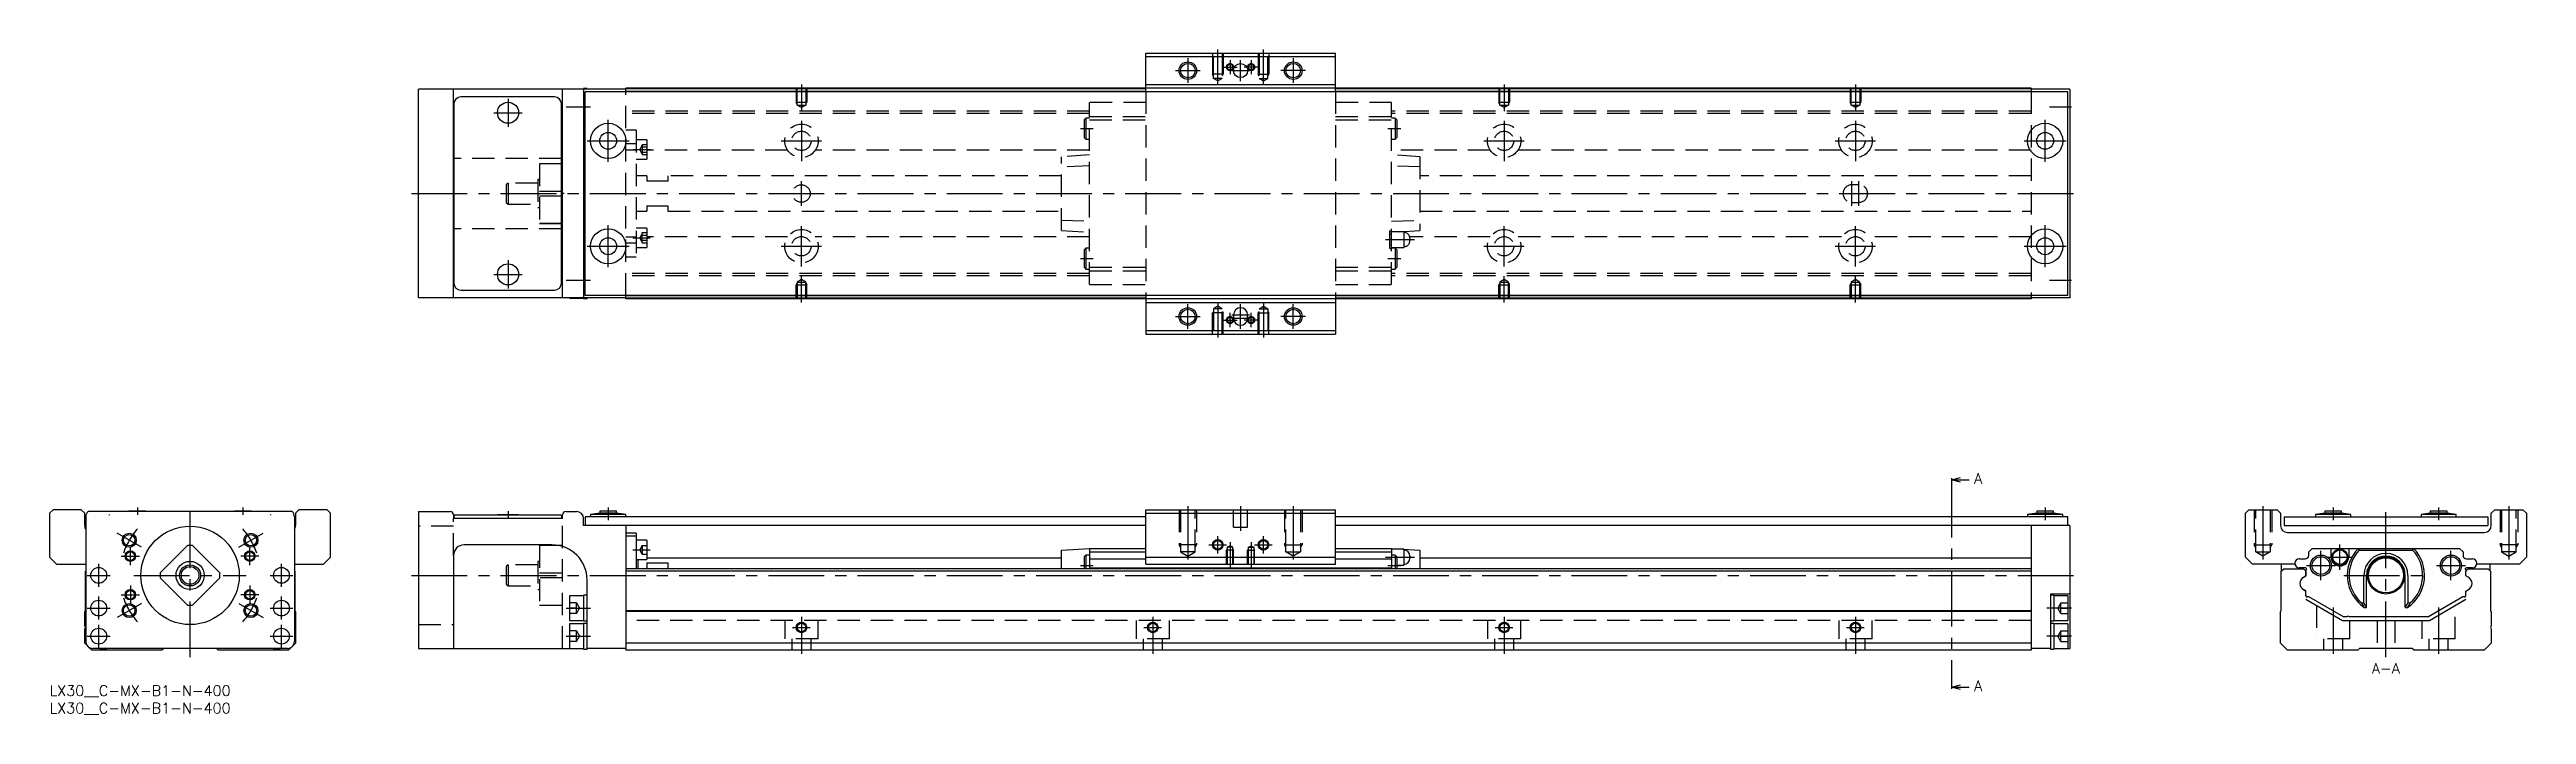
# Model space of a CAD drawing. Extents: x 0 to 705, y -8 to 181.
import ezdxf

# ---------------------------------------------------------------- set-up
doc = ezdxf.new("R2010")
doc.units = 0
doc.header["$LTSCALE"] = 0.5
doc.linetypes.add('CENTER', pattern=[50.8, 31.75, -6.35, 6.35, -6.35])
doc.linetypes.add('DASHED', pattern=[19.05, 12.7, -6.35])
for name, color, linetype in [('MSM_CENTER', 1, 'CENTER'), ('MSM_CONTINUOUS', 7, 'CONTINUOUS'), ('MSM_DASHED', 4, 'DASHED'), ('MSM_NARROW', 5, 'CONTINUOUS'), ('MSM_PART_NUMBER', 7, 'CONTINUOUS')]:
    doc.layers.add(name, color=color, linetype=linetype)
doc.styles.get("Standard").update_dxf_attribs({"font": 'txt.shx', "height": 3, "bigfont": 'bigfont.shx'})

# ---------------------------------------------------------------- blocks, each defined once
blk = doc.blocks.new('*U2')
at = {"layer": 'MSM_PART_NUMBER'}
blk.add_text('LX30__C-MX-B1-N-400', height=3, dxfattribs=at).set_placement((0, -3))
blk = doc.blocks.new('*U3')
at = {"layer": 'MSM_PART_NUMBER'}
blk.add_text('LX30__C-MX-B1-N-400', height=3, dxfattribs=at).set_placement((0, -8))

msp = doc.modelspace()

# ---------------------------------------------------------------- linework, layer by layer
at = {"layer": 'MSM_CENTER'}
for p, q in [((324, 178.5), (324, 171.5)), ((332.5, 171.09), (332.5, 181)), ((336, 178), (336, 174)), ((339, 172), (339, 178)), ((342, 178), (342, 174)), ((345.5, 171.09), (345.5, 181)), ((354, 178.5), (354, 171.5)), ((214, 171), (214, 163.49)), ((320.5, 175), (327.5, 175)), ((334, 176), (338, 176)), ((336.5, 175), (341.5, 175)), ((344, 176), (340, 176)), ((357.5, 175), (350.5, 175)), ((414, 171), (414, 163.49)), ((514, 171), (514, 163.49)), ((126.5, 163), (134.5, 163)), ((130.5, 167), (130.5, 159)), ((147, 164.7), (154, 164.7)), ((569.25, 164.7), (575.5, 164.7)), ((159, 149), (159, 161)), ((214, 160.75), (214, 149.25)), ((293.43, 158.5), (297.08, 158.5)), ((380.93, 158.5), (384.58, 158.5)), ((414, 160.75), (414, 149.25)), ((514, 160.75), (514, 149.25)), ((568, 149), (568, 161)), ((153, 155), (165, 155)), ((166, 152.55), (171, 152.55)), ((208.25, 155), (219.75, 155)), ((408.25, 155), (419.75, 155)), ((508.25, 155), (519.75, 155)), ((562, 155), (574, 155)), ((214, 136.5), (214, 143.5)), ((513, 136.5), (513, 143.5)), ((515, 136.5), (515, 143.5)), ((103, 140), (577, 140)), ((159, 119), (159, 131)), ((166, 127.44), (171, 127.44)), ((214, 119.25), (214, 130.75)), ((414, 119.25), (414, 130.75)), ((514, 119.25), (514, 130.75)), ((568, 119), (568, 131)), ((130.5, 121), (130.5, 113)), ((153, 125), (165, 125)), ((208.25, 125), (219.75, 125)), ((293.43, 121.5), (297.08, 121.5)), ((380.22, 126.9), (388.49, 126.9)), ((380.93, 121.5), (384.58, 121.5)), ((408.25, 125), (419.75, 125)), ((508.25, 125), (519.75, 125)), ((562, 125), (574, 125)), ((126.5, 117), (134.5, 117)), ((147, 115.3), (154, 115.3)), ((214, 109), (214, 116.51)), ((414, 109), (414, 116.51)), ((514, 109), (514, 116.51)), ((569.25, 115.3), (575.5, 115.3)), ((324, 101.5), (324, 108.5)), ((332.5, 108.91), (332.5, 99)), ((336, 102), (336, 106)), ((339, 101.5), (339, 108.5)), ((342, 102), (342, 106)), ((345.5, 108.91), (345.5, 99)), ((354, 101.5), (354, 108.5)), ((320.5, 105), (327.5, 105)), ((334, 104), (338, 104)), ((336.5, 105.5), (341.5, 105.5)), ((336.5, 104.5), (341.5, 104.5)), ((344, 104), (340, 104)), ((357.5, 105), (350.5, 105)), ((541.37, 58), (541.37, 0)), ((25, 50.6), (25, 48.5)), ((40, 8), (40, 51.5)), ((55, 50.6), (55, 48.5)), ((130.5, 49.6), (130.5, 47.49)), ((159, 50.6), (159, 47)), ((324, 51), (324, 35.81)), ((339, 51), (339, 44)), ((354, 51), (354, 35.81)), ((568, 50.6), (568, 47)), ((630, 51), (630, 35.81)), ((650, 50.6), (650, 47)), ((665, 8), (665, 51.5)), ((680, 50.6), (680, 47)), ((700, 51), (700, 35.81)), ((17, 48.6), (17, 48.49)), ((26.14, 39.3), (19.22, 43.3)), ((53.86, 39.3), (60.78, 43.3)), ((63, 48.49), (63, 48.6)), ((332.5, 37.5), (332.5, 42.5)), ((345.5, 37.5), (345.5, 42.5)), ((20.42, 36.8), (25.57, 36.8)), ((23, 34.22), (23, 39.38)), ((59.57, 36.8), (54.42, 36.8)), ((57, 34.22), (57, 39.38)), ((166, 38.55), (171, 38.55)), ((330, 40), (335, 40)), ((336, 40.76), (336, 33.5)), ((342, 40.76), (342, 33.5)), ((343, 40), (348, 40)), ((380.22, 36.5), (388.49, 36.5)), ((646.5, 29.95), (646.5, 38.25)), ((648.27, 36.5), (655.52, 36.5)), ((651.9, 32.87), (651.9, 40.12)), ((683.5, 29.95), (683.5, 38.25)), ((10.75, 31.3), (17.25, 31.3)), ((14, 28.05), (14, 34.55)), ((23, 28.38), (23, 23.23)), ((24, 31.3), (56, 31.3)), ((57, 28.38), (57, 23.23)), ((62.75, 31.3), (69.25, 31.3)), ((66, 28.05), (66, 34.55)), ((103, 31.3), (577, 31.3)), ((293.43, 34.1), (297.08, 34.1)), ((380.93, 34.1), (384.58, 34.1)), ((642.35, 34.1), (650.65, 34.1)), ((653, 31.3), (677, 31.3)), ((679.35, 34.1), (687.65, 34.1)), ((10.75, 22), (17.25, 22)), ((14, 18.75), (14, 25.25)), ((26.14, 23.3), (19.22, 19.3)), ((20.42, 25.8), (25.57, 25.8)), ((53.86, 23.3), (60.78, 19.3)), ((59.57, 25.8), (54.42, 25.8)), ((62.75, 22), (69.25, 22)), ((66, 18.75), (66, 25.25)), ((147, 22), (154, 22)), ((575.5, 22), (568.5, 22)), ((650, 22.18), (650, 9)), ((680, 22.18), (680, 9)), ((14, 10.75), (14, 17.25)), ((66, 10.75), (66, 17.25)), ((211.5, 16.5), (216.5, 16.5)), ((214, 19.5), (214, 9)), ((311.5, 16.5), (316.5, 16.5)), ((314, 19.5), (314, 9)), ((411.5, 16.5), (416.5, 16.5)), ((414, 19.5), (414, 9)), ((511.5, 16.5), (516.5, 16.5)), ((514, 19.5), (514, 9)), ((10.75, 14), (17.25, 14)), ((62.75, 14), (69.25, 14)), ((147, 14), (154, 14)), ((575.5, 14), (568.5, 14))]:
    msp.add_line(p, q, dxfattribs=at)
for start, end in [(138.53845, 161.46155), (18.53845, 41.46155), (198.53845, 221.46155), (318.53845, 341.46155)]:
    msp.add_arc((40, 31.3), 20, start, end, dxfattribs=at)
at = {"layer": 'MSM_CONTINUOUS'}
for p, q in [((312, 169), (312, 180)), ((312, 180), (366, 180)), ((312, 179), (366, 179)), ((366, 169), (366, 180)), ((105, 110.3), (105, 169.7)), ((164, 169.7), (105, 169.7)), ((115, 110.3), (115, 169.7)), ((146, 110.3), (146, 169.7)), ((148, 169.75), (148, 169.7)), ((152, 169.75), (148, 169.75)), ((153, 169.9), (152, 169.9)), ((152, 169.9), (152, 110.1)), ((153, 169.9), (153, 169.7)), ((164, 169), (164, 170)), ((564, 170), (164, 170)), ((312, 169.8), (164, 169.8)), ((312, 171), (366, 171)), ((564, 169.8), (366, 169.8)), ((564, 170), (564, 169)), ((575, 169.7), (564, 169.7)), ((575, 169.7), (575, 110.3)), ((115.1, 165.5), (115.1, 114.5)), ((143.7, 167.5), (117.1, 167.5)), ((145.7, 114.5), (145.7, 165.5)), ((152.5, 111), (152.5, 169)), ((574.5, 169), (152.5, 169)), ((312, 169.1), (164, 169.1)), ((564, 169.1), (366, 169.1)), ((574.5, 111), (574.5, 169)), ((115, 158.2), (115.1, 158.2)), ((145.7, 158.2), (146, 158.2)), ((115.1, 150), (115, 150)), ((146, 150), (145.7, 150)), ((146, 148.5), (145.7, 148.5)), ((146, 148.47), (145.7, 148.47)), ((145.7, 140.72), (146, 140.72)), ((146, 139.28), (145.7, 139.28)), ((115.1, 130), (115, 130)), ((146, 131.53), (145.7, 131.53)), ((146, 131.5), (145.7, 131.5)), ((146, 130), (145.7, 130)), ((115.1, 121.8), (115, 121.8)), ((146, 121.8), (145.7, 121.8)), ((164, 110.3), (105, 110.3)), ((117.1, 112.5), (143.7, 112.5)), ((148, 110.3), (148, 110.25)), ((148, 110.25), (152, 110.25)), ((152, 110.1), (153, 110.1)), ((574.5, 111), (152.5, 111)), ((153, 110.3), (153, 110.1)), ((164, 110), (164, 111)), ((312, 110.9), (164, 110.9)), ((312, 110.2), (164, 110.2)), ((564, 110), (164, 110)), ((312, 111), (312, 100)), ((312, 109), (366, 109)), ((366, 111), (366, 100)), ((564, 110.9), (366, 110.9)), ((564, 110.2), (366, 110.2)), ((564, 111), (564, 110)), ((575, 110.3), (564, 110.3)), ((312, 101), (366, 101)), ((312, 100), (366, 100)), ((337, 105.5), (337, 104.5)), ((341, 104.5), (341, 105.5)), ((541.37, 58.5), (543.87, 59.17)), ((541.37, 59), (541.37, 58)), ((543.87, 57.83), (541.37, 58.5)), ((541.37, 58.5), (546.38, 58.5)), ((1, 50), (0, 49)), ((9, 50), (1, 50)), ((10, 49), (9, 50)), ((69.02, 49.5), (10.98, 49.5)), ((22.6, 49.6), (22.6, 49.5)), ((27.4, 49.6), (22.6, 49.6)), ((27.4, 49.5), (27.4, 49.6)), ((52.6, 49.6), (52.6, 49.5)), ((57.4, 49.6), (52.6, 49.6)), ((57.4, 49.5), (57.4, 49.6)), ((71, 50), (70, 49)), ((79, 50), (71, 50)), ((80, 49), (79, 50)), ((105, 49.5), (105, 10.5)), ((105, 49.5), (114, 49.5)), ((147, 49.5), (150, 49.5)), ((156.6, 49.6), (156.6, 49)), ((161.4, 49.6), (156.6, 49.6)), ((161.4, 49), (161.4, 49.6)), ((312, 50), (366, 50)), ((312, 34.5), (312, 50)), ((366, 34.5), (366, 50)), ((565.6, 49.6), (565.6, 49)), ((570.4, 49.6), (565.6, 49.6)), ((570.4, 49), (570.4, 49.6)), ((625, 49), (626, 50)), ((626, 50), (634, 50)), ((634, 50), (635, 49)), ((652.4, 49.6), (647.6, 49.6)), ((647.6, 49.6), (647.6, 49)), ((652.4, 49), (652.4, 49.6)), ((682.4, 49.6), (677.6, 49.6)), ((677.6, 49.6), (677.6, 49)), ((682.4, 49), (682.4, 49.6)), ((695, 49), (696, 50)), ((696, 50), (704, 50)), ((704, 50), (705, 49)), ((0, 49), (0, 36.5)), ((10, 45.5), (10, 49)), ((10.3, 48), (10.3, 12.5)), ((69.7, 48), (69.7, 12.5)), ((70, 49), (70, 45.5)), ((80, 36.5), (80, 49)), ((115, 48.5), (115, 47.5)), ((146, 47.5), (115, 47.5)), ((115.1, 48.5), (115.1, 47.5)), ((115.1, 48.5), (145.7, 48.5)), ((127.5, 48.6), (133.5, 48.6)), ((127.5, 48.6), (127.5, 48.5)), ((133.5, 48.5), (133.5, 48.6)), ((145.7, 48.5), (145.7, 47.5)), ((146, 47.5), (146, 48.5)), ((152, 45.5), (152, 47.5)), ((312, 45.5), (152, 45.5)), ((152.5, 48), (152.5, 45.5)), ((312, 48), (152.5, 48)), ((156.6, 49), (154, 48.6)), ((154, 48.6), (154, 48)), ((164, 48.6), (154, 48.6)), ((161.4, 49), (156.6, 49)), ((164, 48.6), (161.4, 49)), ((164, 48), (164, 48.6)), ((164, 45.5), (164, 10)), ((167, 43.3), (164, 43.3)), ((167, 42.45), (164, 42.45)), ((167, 43.3), (167, 33.2)), ((312, 49), (366, 49)), ((574.5, 48), (366, 48)), ((575, 45.5), (366, 45.5)), ((565.6, 49), (563, 48.6)), ((563, 48.6), (563, 48)), ((573, 48.6), (563, 48.6)), ((564, 45.5), (564, 10)), ((570.4, 49), (565.6, 49)), ((573, 48.6), (570.4, 49)), ((573, 48), (573, 48.6)), ((574.5, 45.5), (574.5, 48)), ((575, 45.5), (575, 10.5)), ((625, 36.5), (625, 49)), ((635, 49), (635, 45.5)), ((636, 48), (694, 48)), ((636, 48), (636, 45.5)), ((636, 45.5), (694, 45.5)), ((637, 43.5), (693, 43.5)), ((647.6, 49), (645, 48.6)), ((645, 48.6), (645, 48)), ((655, 48.6), (645, 48.6)), ((652.4, 49), (647.6, 49)), ((655, 48.6), (652.4, 49)), ((655, 48), (655, 48.6)), ((677.6, 49), (675, 48.6)), ((685, 48.6), (675, 48.6)), ((675, 48.6), (675, 48)), ((682.4, 49), (677.6, 49)), ((685, 48.6), (682.4, 49)), ((685, 48), (685, 48.6)), ((694, 48), (694, 45.5)), ((695, 45.5), (695, 49)), ((705, 49), (705, 36.5)), ((0, 36.5), (2, 34.5)), ((39.28, 39.77), (31.53, 32.02)), ((48.47, 32.02), (40.72, 39.77)), ((78, 34.5), (80, 36.5)), ((115, 37), (115, 10.5)), ((143, 40), (118, 40)), ((170, 41.3), (167, 41.3)), ((167, 35.8), (170, 35.8)), ((167.5, 33.2), (167.5, 35.8)), ((170, 41.3), (170, 35.8)), ((170, 36.3), (288, 36.3)), ((288, 38.5), (296, 39)), ((288, 33.2), (288, 38.5)), ((295, 37.1), (294.5, 36.6)), ((294.5, 36.6), (294.5, 33.2)), ((296, 37.1), (295, 37.1)), ((295, 37.1), (295, 33.2)), ((296, 39), (312, 39)), ((296, 39), (296, 33.2)), ((296, 38), (312, 38)), ((296, 36), (312, 36)), ((312, 36.5), (366, 36.5)), ((366, 39), (382, 39)), ((366, 38), (382, 38)), ((366, 36), (382, 36)), ((382, 39), (390, 38.5)), ((382, 39), (382, 33.2)), ((385.45, 38.75), (382, 38.75)), ((383, 37.1), (382, 37.1)), ((383.5, 36.6), (383, 37.1)), ((383, 37.1), (383, 33.2)), ((383.5, 36.6), (383.5, 33.2)), ((385.45, 38.75), (385.45, 34.25)), ((387.2, 36.8), (387.2, 36.2)), ((390, 38.5), (390, 33.2)), ((390, 36.3), (564, 36.3)), ((627, 34.5), (625, 36.5)), ((640.35, 36), (642.05, 36)), ((643.05, 38), (644.05, 39)), ((643.05, 37), (643.05, 38)), ((644.05, 39), (685.95, 39)), ((649.4, 36.5), (649.4, 39)), ((654.4, 39), (654.4, 36.5)), ((657.14, 39), (657.4, 38.5)), ((657.4, 38.5), (672.6, 38.5)), ((672.6, 38.5), (672.86, 39)), ((685.95, 39), (686.95, 38)), ((686.95, 38), (686.95, 37)), ((687.95, 36), (689.65, 36)), ((705, 36.5), (703, 34.5)), ((2, 34.5), (10.3, 34.5)), ((10.2, 32.5), (10.3, 32.6)), ((10.2, 21.2), (10.2, 32.5)), ((31.53, 30.58), (39.28, 22.83)), ((40.72, 22.83), (48.47, 30.58)), ((69.7, 34.5), (78, 34.5)), ((69.7, 32.6), (69.8, 32.5)), ((69.8, 32.5), (69.8, 21.2)), ((153, 10.35), (153, 30)), ((564, 33.2), (164, 33.2)), ((564, 32.5), (164, 32.5)), ((170, 34.87), (176, 34.87)), ((170, 34.87), (170, 33.2)), ((176, 34.87), (176, 33.2)), ((296, 33.5), (382, 33.5)), ((312, 34.5), (366, 34.5)), ((383.5, 34.25), (385.45, 34.25)), ((639.13, 34.5), (627, 34.5)), ((635.2, 32.5), (635.9, 33.2)), ((635.2, 21.2), (635.2, 32.5)), ((635.3, 32.6), (635.3, 34.5)), ((635.9, 33.2), (641.55, 33.2)), ((641.75, 33.5), (640.35, 33.5)), ((642.25, 31.15), (641.5, 30.72)), ((641.55, 33.2), (642.25, 32.5)), ((641.55, 33.2), (642.25, 32.5)), ((641.6, 30.78), (642.25, 31.15)), ((642.2, 32.55), (642.2, 32.7)), ((642.25, 32.5), (642.2, 32.55)), ((642.25, 31.15), (642.25, 32.5)), ((642.25, 32.5), (642.25, 31.15)), ((658.74, 23.45), (658.74, 31.3)), ((659.5, 22.2), (659.5, 31.3)), ((670.5, 22.2), (670.5, 31.3)), ((671.26, 31.3), (671.26, 23.45)), ((687.75, 32.5), (688.45, 33.2)), ((687.75, 32.5), (688.45, 33.2)), ((687.75, 31.15), (687.75, 32.5)), ((688.4, 30.78), (687.75, 31.15)), ((687.8, 32.7), (687.8, 32.55)), ((689.65, 33.5), (688.25, 33.5)), ((688.4, 30.78), (688.49, 30.73)), ((688.45, 33.2), (694.1, 33.2)), ((703, 34.5), (690.87, 34.5)), ((694.1, 33.2), (694.8, 32.5)), ((694.7, 32.6), (694.7, 34.5)), ((694.8, 32.5), (694.8, 21.2)), ((10, 21), (10.2, 21.2)), ((69.8, 21.2), (70, 21)), ((152, 25.5), (148, 25.5)), ((148, 25.5), (148, 18.5)), ((153, 25.65), (152, 25.65)), ((152, 25.65), (152, 18.35)), ((564, 21.2), (164, 21.2)), ((575, 26), (569.5, 26)), ((569.5, 26), (569.5, 10.35)), ((570.5, 25.65), (569.5, 25.65)), ((570.5, 25.65), (570.5, 18.35)), ((574.5, 25.5), (570.5, 25.5)), ((574.5, 25.5), (574.5, 18.5)), ((635, 21), (635.2, 21.2)), ((642.25, 26.85), (641.5, 27.28)), ((641.6, 27.22), (642.25, 26.85)), ((642.25, 25.45), (642.25, 26.85)), ((642.25, 24.5), (652.64, 18.5)), ((643.1, 25.16), (642.7, 25.16)), ((652.91, 19.5), (643.1, 25.16)), ((658.07, 23.45), (658.74, 23.45)), ((659.5, 22.2), (658.74, 23.45)), ((658.82, 22.2), (659.5, 22.2)), ((671.26, 23.45), (670.5, 22.2)), ((670.5, 22.2), (671.18, 22.2)), ((671.26, 23.45), (671.93, 23.45)), ((686.9, 25.16), (677.09, 19.5)), ((677.36, 18.5), (687.75, 24.5)), ((687.3, 25.16), (686.9, 25.16)), ((687.75, 26.85), (688.5, 27.28)), ((687.75, 25.45), (687.75, 26.85)), ((694.8, 21.2), (695, 21)), ((10, 16.9), (10, 21)), ((10, 12), (10, 16.1)), ((70, 21), (70, 12)), ((148, 18.5), (152, 18.5)), ((152, 17.5), (148, 17.5)), ((148, 17.5), (148, 10.5)), ((152, 18.35), (153, 18.35)), ((153, 17.65), (152, 17.65)), ((152, 17.65), (152, 10.35)), ((564, 21), (164, 21)), ((569.5, 18.35), (570.5, 18.35)), ((570.5, 17.65), (569.5, 17.65)), ((570.5, 18.5), (574.5, 18.5)), ((570.5, 17.65), (570.5, 10.35)), ((574.5, 17.5), (570.5, 17.5)), ((574.5, 17.5), (574.5, 10.5)), ((635, 12), (635, 21)), ((652.64, 18.5), (677.36, 18.5)), ((653.85, 19.5), (652.91, 19.5)), ((677.09, 19.5), (654.65, 19.5)), ((695, 21), (695, 16.9)), ((695, 16.1), (695, 12)), ((10.7, 11.3), (10, 12)), ((12, 10), (11.1, 10.9)), ((32, 10), (12, 10)), ((67.7, 10.5), (12.3, 10.5)), ((32.5, 10.5), (32, 10)), ((48, 10), (47.5, 10.5)), ((68, 10), (48, 10)), ((68.9, 10.9), (68, 10)), ((70, 12), (69.3, 11.3)), ((105, 10.5), (152, 10.5)), ((152, 10.35), (153, 10.35)), ((164, 10.5), (153, 10.5)), ((564, 12), (164, 12)), ((564, 10), (164, 10)), ((569.5, 10.5), (564, 10.5)), ((569.5, 10.35), (570.5, 10.35)), ((570.5, 10.5), (575, 10.5)), ((637, 10), (635, 12)), ((657, 10), (637, 10)), ((657.5, 10.5), (657, 10)), ((672.5, 10.5), (657.5, 10.5)), ((673, 10), (672.5, 10.5)), ((693, 10), (673, 10)), ((695, 12), (693, 10)), ((541.37, -0.5), (543.87, 0.17)), ((541.37, 0), (541.37, -1)), ((543.87, -1.17), (541.37, -0.5)), ((541.37, -0.5), (546.38, -0.5))]:
    msp.add_line(p, q, dxfattribs=at)
for centre, radius in [((324, 175), 2.07), ((339, 175), 2), ((354, 175), 2.07), ((130.5, 163), 3), ((159, 155), 5), ((159, 155), 2.4), ((568, 155), 5), ((568, 155), 2.4), ((159, 125), 5), ((159, 125), 2.4), ((568, 125), 5), ((568, 125), 2.4), ((130.5, 117), 3), ((324, 105), 2.07), ((354, 105), 2.07), ((22.68, 41.3), 1.62), ((40, 31.3), 14), ((57.32, 41.3), 1.62), ((23, 36.8), 1.23), ((40, 31.3), 4), ((57, 36.8), 1.23), ((332.5, 40), 1.23), ((345.5, 40), 1.23), ((646.5, 34.1), 3), ((646.5, 34.1), 2.5), ((651.9, 36.5), 2.25), ((651.9, 36.5), 2.05), ((665, 31.3), 5.3), ((665, 31.3), 5), ((683.5, 34.1), 3), ((683.5, 34.1), 2.5), ((14, 31.3), 2.25), ((40, 31.3), 3), ((40, 31.3), 2.5), ((66, 31.3), 2.25), ((14, 22), 2.25), ((22.68, 21.3), 1.62), ((23, 25.8), 1.23), ((57.32, 21.3), 1.62), ((57, 25.8), 1.23), ((66, 22), 2.25), ((14, 14), 2.25), ((66, 14), 2.25), ((214, 16.5), 1.23), ((314, 16.5), 1.23), ((414, 16.5), 1.23), ((514, 16.5), 1.23)]:
    msp.add_circle(centre, radius, dxfattribs=at)
for centre, radius, start, end in [((117.1, 165.5), 2, 90, 180), ((143.7, 165.5), 2, 0, 90), ((117.1, 114.5), 2, 180, 270), ((143.7, 114.5), 2, 270, 0), ((339, 105.5), 2, 0, 180), ((339, 104.5), 2, 180, 0), ((12.3, 48), 2, 131.40962, 180), ((67.7, 48), 2, 0, 48.59038), ((114, 48.5), 1, 0, 90), ((147, 48.5), 1, 90, 180), ((150, 47.5), 2, 0, 90), ((12, 45.5), 2, 180, 211.78833), ((68, 45.5), 2, 328.21167, 0), ((637, 45.5), 2, 180, 270), ((693, 45.5), 2, 270, 0), ((40, 31.3), 8.5, 85.11917, 94.88083), ((118, 37), 3, 90, 180), ((143, 30), 10, 0, 90), ((385.45, 36.8), 1.75, 0, 90), ((385.45, 36.2), 1.75, 270, 0), ((640.35, 34.75), 1.25, 90, 270), ((642.05, 37), 1, 270, 0), ((651.9, 36.5), 2.5, 180, 0), ((665, 31.3), 11, 135.573, 235.81959), ((665, 31.3), 10.47, 136.57129, 228.55525), ((665, 31.3), 6.26, 0, 180), ((665, 31.3), 5.5, 0, 180), ((665, 31.3), 11, 304.18041, 44.427), ((665, 31.3), 10.47, 311.44475, 43.42871), ((687.95, 37), 1, 180, 270), ((689.65, 34.75), 1.25, 270, 90), ((40, 31.3), 8.5, 175.11917, 184.88083), ((40, 31.3), 8.5, 355.11917, 4.88083), ((642.65, 28.85), 2.2, 121.45533, 176.01903), ((642.65, 29.15), 2.2, 183.98097, 241.45517), ((642.65, 28.85), 2.2, 121.38869, 134.53306), ((641.75, 32.5), 1, 41.23398, 90), ((642.7, 32.7), 0.5, 113.32535, 180), ((688.25, 32.5), 1, 90, 138.76602), ((687.3, 32.7), 0.5, 0, 66.67465), ((687.35, 28.85), 2.2, 3.98097, 61.45517), ((687.35, 29.15), 2.2, 301.45533, 356.01903), ((40, 31.3), 8.5, 265.11917, 274.88083), ((642.7, 25.66), 0.5, 205.84193, 270), ((666, 27.35), 8.83, 206.14749, 215.62533), ((664, 27.35), 8.84, 324.37545, 333.85173), ((687.3, 25.66), 0.5, 270, 334.15807), ((9.7, 16.5), 0.5, 306.8699, 53.1301), ((654.25, 19.2), 0.5, 36.8699, 143.1301), ((695.3, 16.5), 0.5, 126.8699, 233.1301), ((12.3, 12.5), 2, 180, 270), ((15.3, 14), 3.65, 253.51703, 286.48297), ((64.7, 14), 3.65, 253.51703, 286.48297), ((67.7, 12.5), 2, 270, 0)]:
    msp.add_arc(centre, radius, start, end, dxfattribs=at)
at = {"layer": 'MSM_DASHED'}
for p, q in [((331, 180), (331, 174)), ((331.27, 172.8), (331.27, 180)), ((333.73, 180), (333.73, 172.8)), ((334, 180), (334, 174)), ((344, 180), (344, 174)), ((344.27, 180), (344.27, 172.8)), ((346.73, 172.8), (346.73, 180)), ((347, 180), (347, 174)), ((212.5, 170), (212.5, 166)), ((212.77, 165.2), (212.77, 170)), ((215.23, 170), (215.23, 165.2)), ((215.5, 170), (215.5, 166)), ((334, 174), (331, 174)), ((331.27, 173.53), (331, 174)), ((333.73, 172.8), (331.27, 172.8)), ((332.5, 172.09), (331.27, 172.8)), ((333.73, 172.8), (332.5, 172.09)), ((333.73, 173.53), (334, 174)), ((344, 174), (347, 174)), ((344.27, 173.53), (344, 174)), ((344.27, 172.8), (346.73, 172.8)), ((344.27, 172.8), (345.5, 172.09)), ((345.5, 172.09), (346.73, 172.8)), ((346.73, 173.53), (347, 174)), ((412.5, 170), (412.5, 166)), ((412.77, 165.2), (412.77, 170)), ((415.23, 170), (415.23, 165.2)), ((415.5, 170), (415.5, 166)), ((512.5, 170), (512.5, 166)), ((512.77, 165.2), (512.77, 170)), ((515.23, 170), (515.23, 165.2)), ((515.5, 170), (515.5, 166)), ((164, 111), (164, 169)), ((296, 163.45), (164, 163.45)), ((296, 162.75), (164, 162.75)), ((212.77, 165.53), (212.5, 166)), ((212.5, 166), (215.5, 166)), ((212.77, 165.2), (215.23, 165.2)), ((214, 164.49), (212.77, 165.2)), ((215.23, 165.2), (214, 164.49)), ((215.23, 165.53), (215.5, 166)), ((312, 165.9), (296, 165.9)), ((296, 114.1), (296, 165.9)), ((312, 169), (312, 111)), ((366, 169), (366, 111)), ((382, 165.9), (366, 165.9)), ((382, 114.1), (382, 165.9)), ((564, 163.45), (382, 163.45)), ((564, 162.75), (382, 162.75)), ((412.77, 165.53), (412.5, 166)), ((412.5, 166), (415.5, 166)), ((412.77, 165.2), (415.23, 165.2)), ((414, 164.49), (412.77, 165.2)), ((415.23, 165.2), (414, 164.49)), ((415.23, 165.53), (415.5, 166)), ((512.77, 165.53), (512.5, 166)), ((512.5, 166), (515.5, 166)), ((512.77, 165.2), (515.23, 165.2)), ((514, 164.49), (512.77, 165.2)), ((515.23, 165.2), (514, 164.49)), ((515.23, 165.53), (515.5, 166)), ((564, 169), (564, 111)), ((167, 158), (164, 158)), ((167, 158), (167, 122)), ((170, 155.3), (167, 155.3)), ((170, 155.3), (170, 149.8)), ((295, 161.5), (294.5, 161)), ((294.5, 161), (294.5, 156)), ((294.5, 156), (295, 155.5)), ((295, 161.5), (295, 155.5)), ((296, 161.5), (295, 161.5)), ((295, 155.5), (296, 155.5)), ((296, 161.95), (312, 161.95)), ((296, 160.95), (312, 160.95)), ((366, 161.95), (382, 161.95)), ((366, 160.95), (382, 160.95)), ((383, 161.5), (382, 161.5)), ((382, 155.5), (383, 155.5)), ((383.5, 161), (383, 161.5)), ((383, 161.5), (383, 155.5)), ((383, 155.5), (383.5, 156)), ((383.5, 161), (383.5, 156)), ((145.7, 150), (115.1, 150)), ((139.5, 148.5), (139.5, 131.5)), ((145.7, 148.5), (139.5, 148.5)), ((145.7, 148.47), (139.5, 148.47)), ((167, 154.13), (164, 154.13)), ((167, 152.38), (164, 152.38)), ((167, 149.8), (170, 149.8)), ((168.7, 153.8), (167.98, 152.55)), ((168.7, 151.3), (167.98, 152.55)), ((168.7, 154), (170, 154)), ((168.7, 154), (168.7, 151.11)), ((168.7, 153.28), (170, 153.28)), ((168.7, 151.83), (170, 151.83)), ((168.7, 151.11), (170, 151.11)), ((210.05, 152.36), (170, 152.36)), ((296, 152.36), (217.95, 152.36)), ((296, 151), (288, 150.47)), ((288, 129.53), (288, 150.47)), ((410.05, 152.36), (382, 152.36)), ((390, 150.47), (382, 151)), ((390, 150.47), (390, 129.53)), ((510.05, 152.36), (417.95, 152.36)), ((564, 152.36), (517.95, 152.36)), ((130.5, 143), (130, 142.5)), ((130, 142.5), (130, 137.5)), ((130.5, 143), (130.5, 137)), ((139, 143), (130.5, 143)), ((139, 144), (139, 136)), ((139.5, 144), (139, 144)), ((170, 145), (167, 145)), ((170, 145), (170, 143.5)), ((176, 143.5), (170, 143.5)), ((176, 145), (176, 143.5)), ((288, 145), (176, 145)), ((296, 147.86), (288, 147.6)), ((390, 147.6), (382, 147.86)), ((564, 145), (390, 145)), ((515, 142.5), (513, 142.5)), ((130, 137.5), (130.5, 137)), ((130.5, 137), (139, 137)), ((139, 136), (139.5, 136)), ((139.5, 140.72), (145.7, 140.72)), ((145.7, 139.28), (139.5, 139.28)), ((146.5, 140), (146, 140)), ((167, 135), (170, 135)), ((170, 136.5), (176, 136.5)), ((170, 136.5), (170, 135)), ((176, 136.5), (176, 135)), ((176, 135), (288, 135)), ((390, 135), (564, 135)), ((513, 137.5), (515, 137.5)), ((145.7, 130), (115.1, 130)), ((139.5, 131.53), (145.7, 131.53)), ((139.5, 131.5), (145.7, 131.5)), ((167, 127.62), (164, 127.62)), ((170, 130.19), (167, 130.19)), ((168.7, 128.69), (167.98, 127.44)), ((168.7, 126.19), (167.98, 127.44)), ((168.7, 128.89), (170, 128.89)), ((168.7, 126), (168.7, 128.89)), ((168.7, 128.17), (170, 128.17)), ((170, 130.19), (170, 124.69)), ((210.05, 127.64), (170, 127.64)), ((296, 127.64), (217.95, 127.64)), ((288, 132.4), (296, 132.14)), ((288, 129.53), (296, 129)), ((381.5, 129.4), (382, 129.4)), ((381.5, 124.4), (381.5, 129.4)), ((382, 128.4), (381.5, 128.4)), ((382, 132.14), (390, 132.4)), ((385.45, 129.15), (382, 129.15)), ((384.26, 129.15), (390, 129.53)), ((385.45, 129.15), (385.45, 124.65)), ((410.05, 127.64), (387.14, 127.64)), ((387.2, 127.2), (387.2, 126.6)), ((510.05, 127.64), (417.95, 127.64)), ((564, 127.64), (517.95, 127.64)), ((167, 125.87), (164, 125.87)), ((164, 122), (167, 122)), ((167, 124.69), (170, 124.69)), ((168.7, 126.72), (170, 126.72)), ((168.7, 126), (170, 126)), ((295, 124.5), (294.5, 124)), ((294.5, 124), (294.5, 119)), ((295, 124.5), (295, 118.5)), ((296, 124.5), (295, 124.5)), ((381.5, 125.4), (382, 125.4)), ((381.5, 124.4), (382, 124.4)), ((382, 124.65), (385.45, 124.65)), ((383, 124.5), (382, 124.5)), ((383.5, 124), (383, 124.5)), ((383, 124.5), (383, 118.5)), ((383.5, 124), (383.5, 119)), ((296, 117.25), (164, 117.25)), ((296, 116.55), (164, 116.55)), ((212.77, 114.47), (212.5, 114)), ((212.5, 110), (212.5, 114)), ((212.5, 114), (215.5, 114)), ((214, 115.51), (212.77, 114.8)), ((212.77, 114.8), (212.77, 110)), ((212.77, 114.8), (215.23, 114.8)), ((215.23, 114.8), (214, 115.51)), ((215.23, 110), (215.23, 114.8)), ((215.23, 114.47), (215.5, 114)), ((215.5, 110), (215.5, 114)), ((294.5, 119), (295, 118.5)), ((295, 118.5), (296, 118.5)), ((296, 119.05), (312, 119.05)), ((296, 118.05), (312, 118.05)), ((296, 114.1), (312, 114.1)), ((366, 119.05), (382, 119.05)), ((366, 118.05), (382, 118.05)), ((366, 114.1), (382, 114.1)), ((382, 118.5), (383, 118.5)), ((564, 117.25), (382, 117.25)), ((564, 116.55), (382, 116.55)), ((383, 118.5), (383.5, 119)), ((412.77, 114.47), (412.5, 114)), ((412.5, 110), (412.5, 114)), ((412.5, 114), (415.5, 114)), ((414, 115.51), (412.77, 114.8)), ((412.77, 114.8), (412.77, 110)), ((412.77, 114.8), (415.23, 114.8)), ((415.23, 114.8), (414, 115.51)), ((415.23, 110), (415.23, 114.8)), ((415.23, 114.47), (415.5, 114)), ((415.5, 110), (415.5, 114)), ((512.77, 114.47), (512.5, 114)), ((512.5, 110), (512.5, 114)), ((512.5, 114), (515.5, 114)), ((514, 115.51), (512.77, 114.8)), ((512.77, 114.8), (512.77, 110)), ((512.77, 114.8), (515.23, 114.8)), ((515.23, 114.8), (514, 115.51)), ((515.23, 110), (515.23, 114.8)), ((515.23, 114.47), (515.5, 114)), ((515.5, 110), (515.5, 114)), ((331.27, 106.47), (331, 106)), ((334, 106), (331, 106)), ((331, 100), (331, 106)), ((332.5, 107.91), (331.27, 107.2)), ((331.27, 107.2), (331.27, 100)), ((333.73, 107.2), (331.27, 107.2)), ((333.73, 107.2), (332.5, 107.91)), ((333.73, 100), (333.73, 107.2)), ((333.73, 106.47), (334, 106)), ((334, 100), (334, 106)), ((344.27, 106.47), (344, 106)), ((344, 100), (344, 106)), ((344, 106), (347, 106)), ((344.27, 107.2), (345.5, 107.91)), ((344.27, 100), (344.27, 107.2)), ((344.27, 107.2), (346.73, 107.2)), ((345.5, 107.91), (346.73, 107.2)), ((346.73, 107.2), (346.73, 100)), ((346.73, 106.47), (347, 106)), ((347, 100), (347, 106)), ((321.5, 50), (321.5, 40)), ((321.93, 50), (321.93, 38)), ((326.07, 38), (326.07, 50)), ((326.5, 50), (326.5, 40)), ((337, 45), (337, 50)), ((341, 45), (341, 50)), ((351.5, 50), (351.5, 40)), ((351.93, 38), (351.93, 50)), ((356.07, 50), (356.07, 38)), ((356.5, 50), (356.5, 40)), ((627.5, 50), (627.5, 40)), ((627.93, 38), (627.93, 50)), ((632.07, 50), (632.07, 38)), ((632.5, 50), (632.5, 40)), ((697.5, 50), (697.5, 40)), ((697.93, 50), (697.93, 38)), ((702.07, 38), (702.07, 50)), ((702.5, 50), (702.5, 40)), ((115, 45.3), (105, 45.3)), ((115, 37), (115, 47.5)), ((146, 10.5), (146, 47.5)), ((337, 45), (341, 45)), ((139, 35.3), (139, 27.3)), ((139.5, 35.3), (139, 35.3)), ((139.5, 39.8), (139.5, 22.8)), ((146, 39.8), (139.5, 39.8)), ((146, 39.77), (139.5, 39.77)), ((168.7, 39.8), (167.98, 38.55)), ((168.7, 37.3), (167.98, 38.55)), ((168.7, 39.8), (170, 39.8)), ((168.7, 39.8), (168.7, 37.3)), ((168.7, 38.55), (170, 38.55)), ((168.7, 37.3), (170, 37.3)), ((326.5, 40), (321.5, 40)), ((321.93, 39.25), (321.5, 40)), ((326.07, 38), (321.93, 38)), ((321.93, 38), (324, 36.81)), ((324, 36.81), (326.07, 38)), ((326.07, 39.25), (326.5, 40)), ((335.22, 38.87), (335, 38.5)), ((337, 38.5), (335, 38.5)), ((335, 34.5), (335, 38.5)), ((336, 39.76), (335.22, 39.31)), ((336.78, 39.31), (335.22, 39.31)), ((335.22, 39.31), (335.22, 34.5)), ((336.78, 39.31), (336, 39.76)), ((336.78, 34.5), (336.78, 39.31)), ((336.78, 38.87), (337, 38.5)), ((337, 34.5), (337, 38.5)), ((341.22, 38.87), (341, 38.5)), ((341, 34.5), (341, 38.5)), ((341, 38.5), (343, 38.5)), ((341.22, 39.31), (342, 39.76)), ((341.22, 39.31), (342.78, 39.31)), ((341.22, 34.5), (341.22, 39.31)), ((342, 39.76), (342.78, 39.31)), ((342.78, 39.31), (342.78, 34.5)), ((342.78, 38.87), (343, 38.5)), ((343, 34.5), (343, 38.5)), ((351.5, 40), (356.5, 40)), ((351.93, 39.25), (351.5, 40)), ((351.93, 38), (356.07, 38)), ((354, 36.81), (351.93, 38)), ((356.07, 38), (354, 36.81)), ((356.07, 39.25), (356.5, 40)), ((627.5, 40), (632.5, 40)), ((627.93, 39.25), (627.5, 40)), ((630, 36.81), (627.93, 38)), ((627.93, 38), (632.07, 38)), ((632.07, 38), (630, 36.81)), ((632.07, 39.25), (632.5, 40)), ((702.5, 40), (697.5, 40)), ((697.93, 39.25), (697.5, 40)), ((697.93, 38), (700, 36.81)), ((702.07, 38), (697.93, 38)), ((700, 36.81), (702.07, 38)), ((702.07, 39.25), (702.5, 40)), ((130.5, 34.3), (130, 33.8)), ((130, 33.8), (130, 28.8)), ((130, 28.8), (130.5, 28.3)), ((130.5, 34.3), (130.5, 28.3)), ((139, 34.3), (130.5, 34.3)), ((130.5, 28.3), (139, 28.3)), ((139.5, 32.02), (146, 32.02)), ((146, 30.58), (139.5, 30.58)), ((139, 27.3), (139.5, 27.3)), ((139.5, 22.83), (146, 22.83)), ((139.5, 22.8), (146, 22.8)), ((150, 23.5), (148, 23.5)), ((150, 22), (148, 22)), ((150, 20.5), (150, 23.5)), ((150, 23.5), (150.87, 22)), ((150, 20.5), (150.87, 22)), ((572.5, 23.5), (571.63, 22)), ((572.5, 20.5), (571.63, 22)), ((572.5, 20.5), (572.5, 23.5)), ((572.5, 23.5), (574.5, 23.5)), ((572.5, 22), (574.5, 22)), ((645.25, 22.77), (645.25, 13.2)), ((684.75, 13.2), (684.75, 22.77)), ((105, 17.3), (115, 17.3)), ((150, 20.5), (148, 20.5)), ((150, 15.5), (148, 15.5)), ((150, 12.5), (150, 15.5)), ((150, 15.5), (150.87, 14)), ((564, 18.5), (164, 18.5)), ((209.25, 18.5), (209.25, 13.2)), ((218.75, 13.2), (218.75, 18.5)), ((309.25, 18.5), (309.25, 13.2)), ((318.75, 13.2), (318.75, 18.5)), ((409.25, 18.5), (409.25, 13.2)), ((418.75, 13.2), (418.75, 18.5)), ((509.25, 18.5), (509.25, 13.2)), ((518.75, 13.2), (518.75, 18.5)), ((572.5, 15.5), (571.63, 14)), ((572.5, 20.5), (574.5, 20.5)), ((572.5, 12.5), (572.5, 15.5)), ((572.5, 15.5), (574.5, 15.5)), ((654.75, 13.2), (654.75, 18.5)), ((662.5, 18.5), (662.5, 10.5)), ((667.5, 18.5), (667.5, 10.5)), ((675.25, 18.5), (675.25, 13.2)), ((150, 14), (148, 14)), ((150, 12.5), (148, 12.5)), ((150, 12.5), (150.87, 14)), ((218.75, 13.2), (209.25, 13.2)), ((211.25, 13.2), (211.25, 10)), ((216.75, 10), (216.75, 13.2)), ((318.75, 13.2), (309.25, 13.2)), ((311.25, 13.2), (311.25, 10)), ((316.75, 10), (316.75, 13.2)), ((418.75, 13.2), (409.25, 13.2)), ((411.25, 13.2), (411.25, 10)), ((416.75, 10), (416.75, 13.2)), ((518.75, 13.2), (509.25, 13.2)), ((511.25, 13.2), (511.25, 10)), ((516.75, 10), (516.75, 13.2)), ((572.5, 12.5), (571.63, 14)), ((572.5, 14), (574.5, 14)), ((572.5, 12.5), (574.5, 12.5)), ((654.75, 13.2), (645.25, 13.2)), ((647.25, 13.2), (647.25, 10)), ((652.75, 10), (652.75, 13.2)), ((684.75, 13.2), (675.25, 13.2)), ((677.25, 13.2), (677.25, 10)), ((682.75, 10), (682.75, 13.2))]:
    msp.add_line(p, q, dxfattribs=at)
for centre, radius in [((336, 176), 1), ((336, 176), 0.784), ((342, 176), 1), ((342, 176), 0.784), ((214, 155), 4.75), ((214, 155), 2.75), ((414, 155), 4.75), ((414, 155), 2.75), ((514, 155), 4.75), ((514, 155), 2.75), ((214, 140), 2.5), ((214, 125), 4.75), ((214, 125), 2.75), ((414, 125), 4.75), ((414, 125), 2.75), ((514, 125), 4.75), ((514, 125), 2.75), ((336, 104), 1), ((336, 104), 0.784), ((342, 104), 1), ((342, 104), 0.784)]:
    msp.add_circle(centre, radius, dxfattribs=at)
for centre, radius, start, end in [((513, 140), 2.5, 90, 270), ((515, 140), 2.5, 270, 90), ((385.45, 127.2), 1.75, 0, 90), ((385.45, 126.6), 1.75, 270, 0)]:
    msp.add_arc(centre, radius, start, end, dxfattribs=at)
at = {"layer": 'MSM_NARROW'}
for centre, radius in [((324, 175), 2.5), ((354, 175), 2.5), ((324, 105), 2.5), ((354, 105), 2.5), ((22.68, 41.3), 2), ((57.32, 41.3), 2), ((23, 36.8), 1.5), ((57, 36.8), 1.5), ((332.5, 40), 1.5), ((345.5, 40), 1.5), ((22.68, 21.3), 2), ((23, 25.8), 1.5), ((57.32, 21.3), 2), ((57, 25.8), 1.5), ((214, 16.5), 1.5), ((314, 16.5), 1.5), ((414, 16.5), 1.5), ((514, 16.5), 1.5)]:
    msp.add_circle(centre, radius, dxfattribs=at)

# ---------------------------------------------------------------- block references
at = {"layer": 'MSM_CONTINUOUS'}
for name in ['*U2', '*U3']:
    msp.add_blockref(name, (0, 0), dxfattribs=at)

# ---------------------------------------------------------------- texts
at = {"layer": 'MSM_PART_NUMBER'}
for s, p in [('A', (547.79, 57.37)), ('A', (547.79, -1.63)), ('A-A', (661.01, 3.36))]:
    msp.add_text(s, height=3, dxfattribs=at).set_placement(p)

doc.saveas('drawing.dxf')
